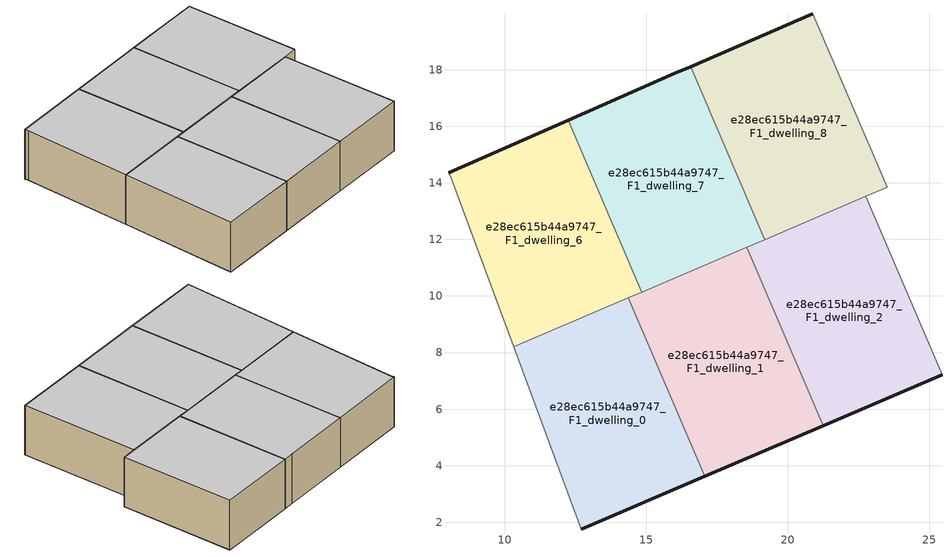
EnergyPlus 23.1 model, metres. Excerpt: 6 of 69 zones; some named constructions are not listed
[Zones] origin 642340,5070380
e28ec615b44a9747_F1_dwelling_0
 floor to e28ec615b44a9747_F0_dwelling_0 (EU_floor_Construction): 17.06,3.62 14.36,9.93 10.32,8.2 12.71,1.76 z3
 wall outside (EU_wall_Construction): 17.06,3.62 12.71,1.76 z3:6
 wall to e28ec615b44a9747_F1_dwelling_1 (EU_wall_Construction): 14.36,9.93 17.06,3.62 z3:6
 wall adiabatic (EU_wall_Construction): 12.71,1.76 10.32,8.2 z3:6
 wall to e28ec615b44a9747_F1_dwelling_6 (EU_wall_Construction): 10.32,8.2 14.36,9.93 z3:6
 ceiling to e28ec615b44a9747_F2_dwelling_0 (EU_floor_Construction): 14.36,9.93 17.06,3.62 12.71,1.76 10.32,8.2 z6
e28ec615b44a9747_F1_dwelling_1
 floor to e28ec615b44a9747_F0_dwelling_1 (EU_floor_Construction): 21.26,5.42 18.56,11.73 14.36,9.93 17.06,3.62 z3
 wall outside (EU_wall_Construction): 21.26,5.42 17.06,3.62 z3:6
 wall to e28ec615b44a9747_F1_dwelling_2 (EU_wall_Construction): 18.56,11.73 21.26,5.42 z3:6
 wall to e28ec615b44a9747_F1_dwelling_7 (EU_wall_Construction): 14.84,10.14 18.56,11.73 z3:6
 wall to e28ec615b44a9747_F1_dwelling_6 (EU_wall_Construction): 14.36,9.93 14.84,10.14 z3:6
 ceiling to e28ec615b44a9747_F2_dwelling_1 (EU_floor_Construction): 18.56,11.73 21.26,5.42 17.06,3.62 14.36,9.93 z6
e28ec615b44a9747_F1_dwelling_2
 floor to e28ec615b44a9747_F0_dwelling_2 (EU_floor_Construction): 25.46,7.21 22.75,13.53 18.56,11.73 21.26,5.42 z3
 wall outside (EU_wall_Construction): 25.46,7.21 21.26,5.42 z3:6
 wall to e28ec615b44a9747_F1_dwelling_3 (EU_wall_Construction): 22.75,13.53 25.46,7.21 z3:6
 wall to e28ec615b44a9747_F1_dwelling_8 (EU_wall_Construction): 19.18,12 22.75,13.53 z3:6
 wall to e28ec615b44a9747_F1_dwelling_7 (EU_wall_Construction): 18.56,11.73 19.18,12 z3:6
 ceiling to e28ec615b44a9747_F2_dwelling_2 (EU_floor_Construction): 22.75,13.53 25.46,7.21 21.26,5.42 18.56,11.73 z6
e28ec615b44a9747_F1_dwelling_6
 floor to e28ec615b44a9747_F0_dwelling_6 (EU_floor_Construction): 14.84,10.14 12.23,16.21 8.01,14.37 8.11,14.17 10.32,8.2 z3
 wall outside (EU_wall_Construction): 8.01,14.37 12.23,16.21 z3:6
 wall to e28ec615b44a9747_F1_dwelling_7 (EU_wall_Construction): 12.23,16.21 14.84,10.14 z3:6
 wall adiabatic (EU_wall_Construction): 10.32,8.2 8.11,14.17 8.01,14.37 z3:6
 ceiling to e28ec615b44a9747_F2_dwelling_6 (EU_floor_Construction): 12.23,16.21 14.84,10.14 10.32,8.2 8.11,14.17 8.01,14.37 z6
e28ec615b44a9747_F1_dwelling_7
 floor to e28ec615b44a9747_F0_dwelling_7 (EU_floor_Construction): 19.18,12 16.57,18.11 16.02,17.87 12.23,16.21 14.84,10.14 z3
 wall outside (EU_wall_Construction): 12.23,16.21 16.02,17.87 16.57,18.11 z3:6
 wall to e28ec615b44a9747_F1_dwelling_8 (EU_wall_Construction): 16.57,18.11 19.18,12 z3:6
 ceiling to e28ec615b44a9747_F2_dwelling_7 (EU_floor_Construction): 16.57,18.11 19.18,12 14.84,10.14 12.23,16.21 16.02,17.87 z6
e28ec615b44a9747_F1_dwelling_8
 floor to e28ec615b44a9747_F0_dwelling_8 (EU_floor_Construction): 23.51,13.85 20.89,19.98 16.57,18.11 19.18,12 z3
 wall outside (EU_wall_Construction): 16.57,18.11 20.89,19.98 z3:6
 wall to e28ec615b44a9747_F1_dwelling_9 (EU_wall_Construction): 20.89,19.98 23.51,13.85 z3:6
 wall to e28ec615b44a9747_F1_dwelling_3 (EU_wall_Construction): 23.51,13.85 22.75,13.53 z3:6
 ceiling to e28ec615b44a9747_F2_dwelling_8 (EU_floor_Construction): 20.89,19.98 23.51,13.85 19.18,12 16.57,18.11 z6
[HVACTEMPLATE:THERMOSTAT] Constant Heating Setpoint=20; Constant Cooling Setpoint=50
EU_HeatOnly_e28ec615b44a9747_F0_dwelling_0; EU_HeatOnly_e28ec615b44a9747_F0_dwelling_1; EU_HeatOnly_e28ec615b44a9747_F0_dwelling_2; EU_HeatOnly_e28ec615b44a9747_F0_dwelling_3; EU_HeatOnly_e28ec615b44a9747_F0_dwelling_4; EU_HeatOnly_e28ec615b44a9747_F0_dwelling_5; EU_HeatOnly_e28ec615b44a9747_F0_dwelling_6; EU_HeatOnly_e28ec615b44a9747_F0_dwelling_7; EU_HeatOnly_e28ec615b44a9747_F0_dwelling_8; EU_HeatOnly_e28ec615b44a9747_F0_dwelling_9; EU_HeatOnly_e28ec615b44a9747_F0_dwelling_10; EU_HeatOnly_e28ec615b44a9747_F0_dwelling_11; EU_HeatOnly_e28ec615b44a9747_F1_dwelling_0; EU_HeatOnly_e28ec615b44a9747_F1_dwelling_1; EU_HeatOnly_e28ec615b44a9747_F1_dwelling_2; EU_HeatOnly_e28ec615b44a9747_F1_dwelling_3; EU_HeatOnly_e28ec615b44a9747_F1_dwelling_4; EU_HeatOnly_e28ec615b44a9747_F1_dwelling_5; EU_HeatOnly_e28ec615b44a9747_F1_dwelling_6; EU_HeatOnly_e28ec615b44a9747_F1_dwelling_7; EU_HeatOnly_e28ec615b44a9747_F1_dwelling_8; EU_HeatOnly_e28ec615b44a9747_F1_dwelling_9; EU_HeatOnly_e28ec615b44a9747_F1_dwelling_10; EU_HeatOnly_e28ec615b44a9747_F1_dwelling_11; EU_HeatOnly_e28ec615b44a9747_F2_dwelling_0; EU_HeatOnly_e28ec615b44a9747_F2_dwelling_1; EU_HeatOnly_e28ec615b44a9747_F2_dwelling_2; EU_HeatOnly_e28ec615b44a9747_F2_dwelling_3; EU_HeatOnly_e28ec615b44a9747_F2_dwelling_4; EU_HeatOnly_e28ec615b44a9747_F2_dwelling_5; EU_HeatOnly_e28ec615b44a9747_F2_dwelling_6; EU_HeatOnly_e28ec615b44a9747_F2_dwelling_7; EU_HeatOnly_e28ec615b44a9747_F2_dwelling_8; EU_HeatOnly_e28ec615b44a9747_F2_dwelling_9; EU_HeatOnly_e28ec615b44a9747_F2_dwelling_10; EU_HeatOnly_e28ec615b44a9747_F2_dwelling_11; EU_HeatOnly_e28ec615b44a9747_F3_dwelling_0; EU_HeatOnly_e28ec615b44a9747_F3_dwelling_1; EU_HeatOnly_e28ec615b44a9747_F3_dwelling_2; EU_HeatOnly_e28ec615b44a9747_F3_dwelling_3; EU_HeatOnly_e28ec615b44a9747_F3_dwelling_4; EU_HeatOnly_e28ec615b44a9747_F3_dwelling_5; EU_HeatOnly_e28ec615b44a9747_F3_dwelling_6; EU_HeatOnly_e28ec615b44a9747_F3_dwelling_7; EU_HeatOnly_e28ec615b44a9747_F3_dwelling_8; EU_HeatOnly_e28ec615b44a9747_F3_dwelling_9; EU_HeatOnly_e28ec615b44a9747_F3_dwelling_10; EU_HeatOnly_e28ec615b44a9747_F4_dwelling_0; EU_HeatOnly_e28ec615b44a9747_F4_dwelling_1; EU_HeatOnly_e28ec615b44a9747_F4_dwelling_2; EU_HeatOnly_e28ec615b44a9747_F4_dwelling_3; EU_HeatOnly_e28ec615b44a9747_F4_dwelling_4; EU_HeatOnly_e28ec615b44a9747_F4_dwelling_5; EU_HeatOnly_e28ec615b44a9747_F4_dwelling_6; EU_HeatOnly_e28ec615b44a9747_F4_dwelling_7; EU_HeatOnly_e28ec615b44a9747_F4_dwelling_8; EU_HeatOnly_e28ec615b44a9747_F4_dwelling_9; EU_HeatOnly_e28ec615b44a9747_F4_dwelling_10; EU_HeatOnly_e28ec615b44a9747_F5_dwelling_0; EU_HeatOnly_e28ec615b44a9747_F5_dwelling_1; EU_HeatOnly_e28ec615b44a9747_F5_dwelling_2; EU_HeatOnly_e28ec615b44a9747_F5_dwelling_3; EU_HeatOnly_e28ec615b44a9747_F5_dwelling_4; EU_HeatOnly_e28ec615b44a9747_F5_dwelling_5; EU_HeatOnly_e28ec615b44a9747_F5_dwelling_6; EU_HeatOnly_e28ec615b44a9747_F5_dwelling_7; EU_HeatOnly_e28ec615b44a9747_F5_dwelling_8; EU_HeatOnly_e28ec615b44a9747_F5_dwelling_9; EU_HeatOnly_e28ec615b44a9747_F5_dwelling_10
[SCHEDULE:CONSTANT]
Name | Hourly Value
EU_AlwaysOn | 1
EU_CoolingOff | 0
[SCHEDULE:FILE] Column Number=1; Rows to Skip at Top=0; Number of Hours of Data=8760; Column Separator=Comma; Interpolate to Timestep=No; Minutes per Item=60; Adjust Schedule for Daylight Savings=Yes
Name | File
EU_Step8_GainSchedule_e28ec615b44a9747_F1_dwelling_1_f000 | ../../schedules/e28ec615b44a9747/e28ec615b44a9747_F1_dwelling_1_f000_gain.csv
EU_Step8_GainSchedule_e28ec615b44a9747_F1_dwelling_2_f000 | ../../schedules/e28ec615b44a9747/e28ec615b44a9747_F1_dwelling_2_f000_gain.csv
EU_Step8_GainSchedule_e28ec615b44a9747_F1_dwelling_3_f000 | ../../schedules/e28ec615b44a9747/e28ec615b44a9747_F1_dwelling_3_f000_gain.csv
EU_Step8_GainSchedule_e28ec615b44a9747_F1_dwelling_4_f000 | ../../schedules/e28ec615b44a9747/e28ec615b44a9747_F1_dwelling_4_f000_gain.csv
EU_Step8_GainSchedule_e28ec615b44a9747_F1_dwelling_5_f000 | ../../schedules/e28ec615b44a9747/e28ec615b44a9747_F1_dwelling_5_f000_gain.csv
EU_Step8_GainSchedule_e28ec615b44a9747_F1_dwelling_6_f000 | ../../schedules/e28ec615b44a9747/e28ec615b44a9747_F1_dwelling_6_f000_gain.csv
EU_Step8_GainSchedule_e28ec615b44a9747_F1_dwelling_7_f000 | ../../schedules/e28ec615b44a9747/e28ec615b44a9747_F1_dwelling_7_f000_gain.csv
EU_Step8_GainSchedule_e28ec615b44a9747_F1_dwelling_8_f000 | ../../schedules/e28ec615b44a9747/e28ec615b44a9747_F1_dwelling_8_f000_gain.csv
EU_Step8_GainSchedule_e28ec615b44a9747_F1_dwelling_9_f000 | ../../schedules/e28ec615b44a9747/e28ec615b44a9747_F1_dwelling_9_f000_gain.csv
EU_Step8_GainSchedule_e28ec615b44a9747_F1_dwelling_10_f000 | ../../schedules/e28ec615b44a9747/e28ec615b44a9747_F1_dwelling_10_f000_gain.csv
EU_Step8_GainSchedule_e28ec615b44a9747_F1_dwelling_11_f000 | ../../schedules/e28ec615b44a9747/e28ec615b44a9747_F1_dwelling_11_f000_gain.csv
EU_Step8_GainSchedule_e28ec615b44a9747_F2_dwelling_0_f000 | ../../schedules/e28ec615b44a9747/e28ec615b44a9747_F2_dwelling_0_f000_gain.csv
EU_Step8_GainSchedule_e28ec615b44a9747_F2_dwelling_1_f000 | ../../schedules/e28ec615b44a9747/e28ec615b44a9747_F2_dwelling_1_f000_gain.csv
EU_Step8_GainSchedule_e28ec615b44a9747_F2_dwelling_2_f000 | ../../schedules/e28ec615b44a9747/e28ec615b44a9747_F2_dwelling_2_f000_gain.csv
EU_Step8_GainSchedule_e28ec615b44a9747_F2_dwelling_3_f000 | ../../schedules/e28ec615b44a9747/e28ec615b44a9747_F2_dwelling_3_f000_gain.csv
EU_Step8_GainSchedule_e28ec615b44a9747_F2_dwelling_4_f000 | ../../schedules/e28ec615b44a9747/e28ec615b44a9747_F2_dwelling_4_f000_gain.csv
EU_Step8_GainSchedule_e28ec615b44a9747_F2_dwelling_5_f000 | ../../schedules/e28ec615b44a9747/e28ec615b44a9747_F2_dwelling_5_f000_gain.csv
EU_Step8_GainSchedule_e28ec615b44a9747_F2_dwelling_6_f000 | ../../schedules/e28ec615b44a9747/e28ec615b44a9747_F2_dwelling_6_f000_gain.csv
EU_Step8_GainSchedule_e28ec615b44a9747_F2_dwelling_7_f000 | ../../schedules/e28ec615b44a9747/e28ec615b44a9747_F2_dwelling_7_f000_gain.csv
EU_Step8_GainSchedule_e28ec615b44a9747_F2_dwelling_8_f000 | ../../schedules/e28ec615b44a9747/e28ec615b44a9747_F2_dwelling_8_f000_gain.csv
EU_Step8_GainSchedule_e28ec615b44a9747_F2_dwelling_9_f000 | ../../schedules/e28ec615b44a9747/e28ec615b44a9747_F2_dwelling_9_f000_gain.csv
EU_Step8_GainSchedule_e28ec615b44a9747_F2_dwelling_10_f000 | ../../schedules/e28ec615b44a9747/e28ec615b44a9747_F2_dwelling_10_f000_gain.csv
EU_Step8_GainSchedule_e28ec615b44a9747_F2_dwelling_11_f000 | ../../schedules/e28ec615b44a9747/e28ec615b44a9747_F2_dwelling_11_f000_gain.csv
EU_Step8_GainSchedule_e28ec615b44a9747_F5_dwelling_7_f000 | ../../schedules/e28ec615b44a9747/e28ec615b44a9747_F5_dwelling_7_f000_gain.csv
EU_Step8_GainSchedule_e28ec615b44a9747_F5_dwelling_8_f000 | ../../schedules/e28ec615b44a9747/e28ec615b44a9747_F5_dwelling_8_f000_gain.csv
EU_Step8_GainSchedule_e28ec615b44a9747_F5_dwelling_9_f000 | ../../schedules/e28ec615b44a9747/e28ec615b44a9747_F5_dwelling_9_f000_gain.csv
EU_Step8_GainSchedule_e28ec615b44a9747_F5_dwelling_10_f000 | ../../schedules/e28ec615b44a9747/e28ec615b44a9747_F5_dwelling_10_f000_gain.csv
